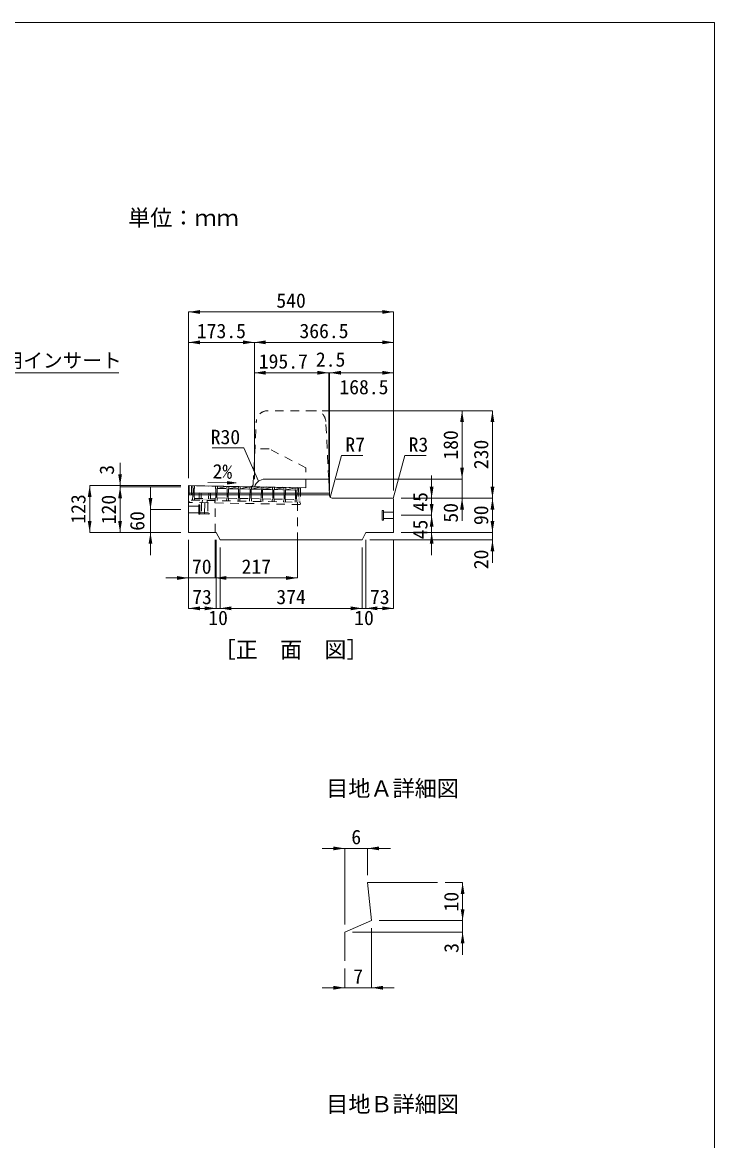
# Model space of a CAD drawing. Units: millimetres at full size; some dimension numbers follow another scale. Extents: x -36174 to -11409, y 24892 to 47415.
# Drawn here: x -16622 to -14800, y 27190 to 30133 of the extents above; entities that cross this region are included whole.
import ezdxf
from ezdxf.enums import TextEntityAlignment as Align

# ---------------------------------------------------------------- set-up
doc = ezdxf.new("R2010")
doc.units = ezdxf.units.MM
doc.header["$LTSCALE"] = 30
doc.linetypes.add('USER1', pattern=[1.35, 0.75, -0.6])
doc.linetypes.add('USER2', pattern=[2, 1, -1])
for name, color, linetype, lineweight in [('0_2', 7, 'Continuous', 13), ('側溝・本体', 7, 'Continuous', 9), ('寸法引出', 7, 'Continuous', 9), ('寸法線', 7, 'Continuous', 9), ('本体', 2, 'Continuous', 20), ('枠', 5, 'Continuous', 5), ('補助線', 8, 'Continuous', 9), ('ｲﾝｻｰﾄ', 3, 'USER1', 9), ('ｸﾞﾚｰﾁﾝｸﾞ', 7, 'USER1', 5)]:
    doc.layers.add(name, color=color, linetype=linetype, lineweight=lineweight)
doc.layers.add('ﾊｯﾁﾝｸﾞ', color=8, linetype='Continuous')
doc.styles.add('ＭＳ ゴシック', font='')
doc.styles.get('ＭＳ ゴシック').set_extended_font_data('MS Gothic')

# ---------------------------------------------------------------- blocks, each defined once
blk = doc.blocks.new('filled_arrow')
at = {"color": 0, "linetype": 'Continuous', "lineweight": -2}
blk.add_solid([(7.5, 1.25), (0, 0), (7.5, -1.25)], dxfattribs=at)

msp = doc.modelspace()

# ---------------------------------------------------------------- hatches: boundary and pattern name
at = {"layer": '寸法引出'}
msp.add_hatch(color=256, dxfattribs=at).paths.add_polyline_path([(-16081.79, 28924.53), (-16081.92, 28917.04), (-16059.35, 28920.39)])
at = {"layer": 'ﾊｯﾁﾝｸﾞ'}
for points in [[(-15889.46, 28907.56), (-15895.46, 28907.68), (-15896.22, 28869.69), (-15890.22, 28869.57)], [(-16138.78, 28879.04), (-16114.09, 28878.54), (-16114.18, 28874.05), (-16138.87, 28874.54), (-16169.17, 28875.15), (-16169.08, 28879.64)]]:
    msp.add_hatch(color=256, dxfattribs=at).paths.add_polyline_path(points)

# ---------------------------------------------------------------- linework, layer by layer
at = {"layer": '側溝・本体', "linetype": 'USER1'}
for p, q in [((-15853.2, 29110.46), (-15976.13, 29110.46)), ((-16014.33, 28917.23), (-16006.09, 29081.96)), ((-15815.67, 28930.46), (-15823.24, 29081.96)), ((-15972.37, 29010.36), (-16009.67, 29010.36)), ((-15875.48, 28960.36), (-15972.37, 29010.36)), ((-15875.48, 28908), (-15875.48, 28960.36)), ((-15875.48, 28908), (-16021.44, 28910.58)), ((-16114.67, 28790.46), (-16114.67, 28874.06)), ((-15897.58, 28869.71), (-15897.57, 28770.46))]:
    msp.add_line(p, q, dxfattribs=at)
at = {"layer": '側溝・本体', "color": 4, "lineweight": 5}
for p, q in [((-16184.67, 28893.46), (-15813.82, 28893.46)), ((-16184.67, 28889.46), (-15813.62, 28889.46))]:
    msp.add_line(p, q, dxfattribs=at)
at = {"layer": '側溝・本体', "linetype": 'USER1'}
for centre, radius, start, end in [((-15976.13, 29080.46), 30, 90, 177.1373), ((-15853.2, 29080.46), 30, 2.86194, 90), ((-16021.32, 28917.58), 7, 268.9861, 357.13558)]:
    msp.add_arc(centre, radius, start, end, dxfattribs=at)
at = {"layer": '寸法引出'}
msp.add_line((-16059.35, 28920.39), (-16133.37, 28921.68), dxfattribs=at)
at = {"layer": '寸法引出', "lineweight": 13}
msp.add_lwpolyline([(-16081.79, 28924.53), (-16081.92, 28917.04), (-16059.35, 28920.39)], close=True, dxfattribs=at)
at = {"layer": '寸法線'}
for p, q in [((-15644.66, 29370.46), (-16184.67, 29370.46)), ((-16184.67, 28933.46), (-16184.67, 29370.46)), ((-15644.66, 28900.46), (-15644.66, 29370.46)), ((-16011.32, 29290.46), (-16184.67, 29290.46)), ((-16184.67, 28933.46), (-16184.67, 29290.46)), ((-15644.66, 29290.46), (-16011.32, 29290.46)), ((-16011.32, 28930.4), (-16011.32, 29290.46)), ((-16011.32, 28930.4), (-16011.32, 29290.46)), ((-15644.66, 28900.46), (-15644.66, 29290.46)), ((-16011.32, 29210.46), (-15815.67, 29210.46)), ((-16011.32, 28930.4), (-16011.32, 29210.46)), ((-15875.67, 29210.46), (-15753.17, 29210.46)), ((-15815.67, 28950.46), (-15815.67, 29210.46)), ((-15815.67, 28950.46), (-15815.67, 29210.46)), ((-15813.17, 28900.46), (-15813.17, 29210.46)), ((-15813.17, 29210.46), (-15644.66, 29210.46)), ((-15813.17, 28900.46), (-15813.17, 29210.46)), ((-15644.66, 28900.46), (-15644.66, 29210.46)), ((-15833.2, 29110.46), (-15464.66, 29110.46)), ((-15833.2, 29110.46), (-15384.67, 29110.46)), ((-15464.66, 28930.46), (-15464.66, 29110.46)), ((-15384.67, 28880.46), (-15384.67, 29110.46)), ((-15464.66, 28990.46), (-15464.66, 28820.46)), ((-16364.67, 28973.46), (-16364.67, 28850.41)), ((-15795.67, 28930.46), (-15464.66, 28930.46)), ((-15795.67, 28930.46), (-15464.66, 28930.46)), ((-15544.66, 28775.46), (-15544.66, 28940.46)), ((-16444.67, 28913.46), (-16444.67, 28790.46)), ((-16204.67, 28913.46), (-16444.67, 28913.46)), ((-16204.67, 28913.46), (-16364.67, 28913.46)), ((-16364.67, 28910.41), (-16364.67, 28790.46)), ((-16204.67, 28910.41), (-16364.67, 28910.41)), ((-16204.67, 28910.41), (-16364.67, 28910.41)), ((-16284.67, 28730.46), (-16284.67, 28910.46)), ((-15624.66, 28880.46), (-15384.67, 28880.46)), ((-15624.66, 28880.46), (-15384.67, 28880.46)), ((-15624.66, 28880.46), (-15544.66, 28880.46)), ((-15624.66, 28880.46), (-15464.66, 28880.46)), ((-15544.66, 28730.46), (-15544.66, 28895.46)), ((-15384.67, 28880.46), (-15384.67, 28790.46)), ((-16204.67, 28850.46), (-16284.67, 28850.46)), ((-15384.67, 28710.46), (-15384.67, 28850.46)), ((-15624.66, 28835.46), (-15544.66, 28835.46)), ((-15624.66, 28835.46), (-15544.66, 28835.46)), ((-16204.67, 28790.46), (-16444.67, 28790.46)), ((-16204.67, 28790.46), (-16364.67, 28790.46)), ((-16204.67, 28790.46), (-16284.67, 28790.46)), ((-15897.57, 28790.46), (-15897.57, 28670.46)), ((-15624.67, 28790.46), (-15384.67, 28790.46)), ((-15624.66, 28790.46), (-15384.67, 28790.46)), ((-15624.66, 28790.46), (-15544.66, 28790.46)), ((-16184.67, 28770.46), (-16184.67, 28670.46)), ((-16184.67, 28770.46), (-16184.67, 28590.49)), ((-16114.67, 28770.46), (-16114.67, 28670.46)), ((-16114.67, 28770.46), (-16114.67, 28670.46)), ((-16111.67, 28770.46), (-16111.67, 28590.49)), ((-16111.67, 28770.46), (-16111.67, 28590.48)), ((-15717.66, 28770.46), (-15717.66, 28590.48)), ((-15717.66, 28770.46), (-15717.66, 28590.48)), ((-15707.66, 28770.46), (-15384.67, 28770.46)), ((-15644.67, 28770.46), (-15644.67, 28590.48)), ((-16101.67, 28750.46), (-16101.67, 28590.48)), ((-16101.67, 28750.46), (-16101.67, 28590.48)), ((-15727.66, 28750.46), (-15727.66, 28590.48)), ((-15727.66, 28750.46), (-15727.66, 28590.48)), ((-16244.67, 28670.46), (-16054.67, 28670.46)), ((-16114.67, 28670.46), (-15897.57, 28670.46)), ((-16184.67, 28590.49), (-16111.67, 28590.49)), ((-16171.67, 28590.48), (-16041.67, 28590.48)), ((-16101.67, 28590.48), (-15727.66, 28590.48)), ((-15787.66, 28590.48), (-15657.66, 28590.48)), ((-15717.66, 28590.48), (-15644.67, 28590.48)), ((-15833.12, 27958.76), (-15653.12, 27958.76)), ((-15773.12, 27758.65), (-15773.12, 27958.76)), ((-15713.12, 27888.65), (-15713.12, 27958.76)), ((-15509.43, 27868.65), (-15463.18, 27868.65)), ((-15463.18, 27868.65), (-15463.18, 27768.65)), ((-15463.18, 27828.65), (-15463.18, 27678.65)), ((-15683.12, 27768.65), (-15463.18, 27768.65)), ((-15683.12, 27768.65), (-15463.18, 27768.65)), ((-15753.12, 27738.65), (-15463.18, 27738.65)), ((-15703.12, 27748.65), (-15703.12, 27592.04)), ((-15773.12, 27642.93), (-15773.12, 27592.04)), ((-15833.12, 27592.04), (-15643.12, 27592.04))]:
    msp.add_line(p, q, dxfattribs=at)
for points in [[(-17197.21, 28855.18), (-16992.09, 29210.46), (-16368.28, 29210.46)], [(-16000.49, 28924.94), (-16038.66, 29012.45), (-16122.16, 29012.45)], [(-15811.33, 28882.39), (-15781.84, 28992.46), (-15725.75, 28992.46)], [(-15645.55, 28879.59), (-15615.3, 28992.46), (-15558.81, 28992.46)]]:
    msp.add_lwpolyline(points, dxfattribs=at)
at = {"layer": '本体'}
for p, q in [((-15983.02, 28930.46), (-15815.67, 28930.46)), ((-15813.5, 28887.11), (-15815.67, 28930.46)), ((-16184.67, 28790.46), (-16184.67, 28913.46)), ((-16011.32, 28910.4), (-16184.67, 28913.46)), ((-15647.66, 28880.46), (-15806.51, 28880.46)), ((-15644.66, 28877.46), (-15644.66, 28790.46)), ((-16111.67, 28790.46), (-16184.67, 28790.46)), ((-16111.67, 28790.46), (-16101.67, 28770.46)), ((-15717.67, 28790.46), (-15727.67, 28770.46)), ((-15644.66, 28790.46), (-15717.67, 28790.46)), ((-16101.67, 28770.46), (-15727.67, 28770.46)), ((-15713.12, 27868.65), (-15703.12, 27768.65)), ((-15703.12, 27768.65), (-15773.12, 27738.65)), ((-15773.12, 27738.65), (-15773.12, 27662.93))]:
    msp.add_line(p, q, dxfattribs=at)
at = {"layer": '本体', "color": 7}
msp.add_line((-15529.43, 27868.65), (-15713.12, 27868.65), dxfattribs=at)
at = {"layer": '本体'}
for centre, radius, start, end in [((-15983.02, 28900.46), 30, 90, 160.65095), ((-15806.51, 28887.46), 7, 182.86194, 270), ((-15647.66, 28877.46), 3, 0, 90)]:
    msp.add_arc(centre, radius, start, end, dxfattribs=at)
at = {"layer": '枠', "lineweight": 20}
for p in [(-20399.92, 30132.53), (-14799.92, 26272.53)]:
    msp.add_line(p, (-14799.92, 30132.53), dxfattribs=at)
at = {"layer": '補助線', "lineweight": 13}
for p, q in [((-16151.79, 28868.8), (-16131.79, 28868.4)), ((-16141.79, 28868.6), (-16142.39, 28838.6))]:
    msp.add_line(p, q, dxfattribs=at)
at = {"layer": 'ｲﾝｻｰﾄ', "linetype": 'USER2'}
for p, q in [((-16184.67, 28858.96), (-16157.67, 28858.96)), ((-16184.67, 28841.96), (-16157.67, 28841.96)), ((-16157.67, 28837.96), (-16157.67, 28862.96)), ((-16157.67, 28862.96), (-16154.67, 28862.96)), ((-16154.67, 28837.96), (-16154.67, 28862.96)), ((-15674.67, 28822.96), (-15674.67, 28847.96)), ((-15671.66, 28847.96), (-15674.67, 28847.96)), ((-15671.66, 28822.96), (-15671.66, 28847.96)), ((-15644.66, 28843.96), (-15671.66, 28843.96)), ((-16157.67, 28837.96), (-16154.67, 28837.96)), ((-15671.66, 28822.96), (-15674.67, 28822.96)), ((-15644.66, 28826.96), (-15671.66, 28826.96))]:
    msp.add_line(p, q, dxfattribs=at)
at = {"layer": 'ｲﾝｻｰﾄ'}
for p, q in [((-16154.83, 28841.85), (-16154.89, 28838.85)), ((-16154.83, 28841.85), (-16129.83, 28841.35)), ((-16150.29, 28868.77), (-16150.83, 28841.77)), ((-16150.29, 28868.77), (-16133.29, 28868.43)), ((-16133.29, 28868.43), (-16133.83, 28841.43)), ((-16129.83, 28841.35), (-16129.89, 28838.35)), ((-15644.66, 28826.96), (-15644.66, 28843.96)), ((-16154.89, 28838.85), (-16129.89, 28838.35))]:
    msp.add_line(p, q, dxfattribs=at)
at = {"layer": 'ｸﾞﾚｰﾁﾝｸﾞ'}
for p, q in [((-16182.4, 28913.42), (-16183.28, 28869.43)), ((-15889.46, 28907.56), (-16182.4, 28913.42)), ((-16176.4, 28913.3), (-16177.16, 28875.31)), ((-16173.41, 28913.24), (-16173.52, 28907.24)), ((-16173.52, 28907.24), (-16172.55, 28906.22)), ((-15898.46, 28907.74), (-16173.41, 28913.24)), ((-16172.55, 28906.22), (-16173.03, 28882.22)), ((-16169.55, 28906.16), (-16170.03, 28882.16)), ((-16168.53, 28907.14), (-16169.55, 28906.16)), ((-16168.41, 28913.14), (-16168.53, 28907.14)), ((-16113.42, 28912.04), (-16113.54, 28906.04)), ((-16113.54, 28906.04), (-16112.56, 28905.02)), ((-16112.56, 28905.02), (-16113.04, 28881.02)), ((-16109.56, 28904.96), (-16110.04, 28880.96)), ((-16108.54, 28905.94), (-16109.56, 28904.96)), ((-16108.42, 28911.94), (-16108.54, 28905.94)), ((-16108.54, 28905.94), (-16083.42, 28911.44)), ((-16108.54, 28905.94), (-16083.54, 28905.44)), ((-16083.42, 28911.44), (-16083.54, 28905.44)), ((-16083.54, 28905.44), (-16082.56, 28904.42)), ((-16082.56, 28904.42), (-16083.04, 28880.42)), ((-16079.56, 28904.36), (-16080.04, 28880.36)), ((-16078.54, 28905.34), (-16079.56, 28904.36)), ((-16078.42, 28911.34), (-16078.54, 28905.34)), ((-16078.54, 28905.34), (-16053.43, 28910.84)), ((-16078.54, 28905.34), (-16053.55, 28904.84)), ((-16053.43, 28910.84), (-16053.55, 28904.84)), ((-16053.55, 28904.84), (-16052.57, 28903.82)), ((-16052.57, 28903.82), (-16053.05, 28879.82)), ((-16049.57, 28903.76), (-16050.05, 28879.76)), ((-16048.55, 28904.74), (-16049.57, 28903.76)), ((-16048.43, 28910.74), (-16048.55, 28904.74)), ((-16048.55, 28904.74), (-16023.43, 28910.24)), ((-16048.55, 28904.74), (-16023.55, 28904.24)), ((-16023.43, 28910.24), (-16023.55, 28904.24)), ((-16023.55, 28904.24), (-16022.58, 28903.22)), ((-16022.58, 28903.22), (-16023.06, 28879.22)), ((-16019.58, 28903.16), (-16020.06, 28879.16)), ((-16018.56, 28904.14), (-16019.58, 28903.16)), ((-16018.44, 28910.14), (-16018.56, 28904.14)), ((-16018.56, 28904.14), (-15993.44, 28909.64)), ((-16018.56, 28904.14), (-15993.56, 28903.64)), ((-15993.44, 28909.64), (-15993.56, 28903.64)), ((-15993.56, 28903.64), (-15992.58, 28902.62)), ((-15992.58, 28902.62), (-15993.06, 28878.62)), ((-15989.58, 28902.56), (-15990.06, 28878.56)), ((-15988.56, 28903.54), (-15989.58, 28902.56)), ((-15988.44, 28909.54), (-15988.56, 28903.54)), ((-15988.56, 28903.54), (-15963.45, 28909.04)), ((-15988.56, 28903.54), (-15963.57, 28903.04)), ((-15963.45, 28909.04), (-15963.57, 28903.04)), ((-15963.57, 28903.04), (-15962.59, 28902.02)), ((-15962.59, 28902.02), (-15963.07, 28878.03)), ((-15959.59, 28901.96), (-15960.07, 28877.97)), ((-15958.57, 28902.94), (-15959.59, 28901.96)), ((-15958.45, 28908.94), (-15958.57, 28902.94)), ((-15958.57, 28902.94), (-15933.45, 28908.44)), ((-15958.57, 28902.94), (-15933.57, 28902.44)), ((-15933.45, 28908.44), (-15933.57, 28902.44)), ((-15933.57, 28902.44), (-15932.59, 28901.42)), ((-15932.59, 28901.42), (-15933.07, 28877.43)), ((-15929.59, 28901.36), (-15930.07, 28877.37)), ((-15928.57, 28902.34), (-15929.59, 28901.36)), ((-15928.45, 28908.34), (-15928.57, 28902.34)), ((-15928.57, 28902.34), (-15903.46, 28907.84)), ((-15928.57, 28902.34), (-15903.58, 28901.84)), ((-15903.46, 28907.84), (-15903.58, 28901.84)), ((-15903.58, 28901.84), (-15902.6, 28900.82)), ((-15902.6, 28900.82), (-15903.08, 28876.83)), ((-15899.6, 28900.76), (-15900.08, 28876.77)), ((-15898.58, 28901.74), (-15899.6, 28900.76)), ((-15898.46, 28907.74), (-15898.58, 28901.74)), ((-15895.46, 28907.68), (-15896.22, 28869.69)), ((-15889.46, 28907.56), (-15890.34, 28863.57)), ((-15890.34, 28863.57), (-16183.28, 28869.43)), ((-16177.16, 28875.31), (-15890.22, 28869.57)), ((-16174.16, 28875.25), (-16174.04, 28881.24)), ((-16174.04, 28881.24), (-16173.03, 28882.22)), ((-16169.05, 28881.14), (-16170.03, 28882.16)), ((-16169.17, 28875.15), (-16169.05, 28881.14)), ((-16169.08, 28879.64), (-16114.09, 28878.54)), ((-16156.28, 28894.39), (-16156.58, 28879.39)), ((-16156.28, 28894.39), (-16126.28, 28893.79)), ((-16151.28, 28894.29), (-16151.58, 28879.29)), ((-16148.29, 28868.73), (-16148.17, 28874.73)), ((-16148.29, 28868.73), (-16148.17, 28874.73)), ((-16135.29, 28868.47), (-16135.17, 28874.47)), ((-16135.29, 28868.47), (-16135.17, 28874.47)), ((-16131.28, 28893.89), (-16131.58, 28878.89)), ((-16126.28, 28893.79), (-16126.58, 28878.79)), ((-16115.18, 28874.07), (-16115.3, 28868.07)), ((-16115.18, 28874.07), (-16115.3, 28868.07)), ((-16114.18, 28874.05), (-16114.06, 28880.04)), ((-16114.06, 28880.04), (-16113.04, 28881.02)), ((-16110.04, 28880.96), (-16083.04, 28880.42)), ((-16109.06, 28879.94), (-16110.04, 28880.96)), ((-16109.18, 28873.95), (-16109.06, 28879.94)), ((-16084.18, 28873.45), (-16084.06, 28879.44)), ((-16084.06, 28879.44), (-16083.04, 28880.42)), ((-16079.06, 28879.34), (-16080.04, 28880.36)), ((-16080.04, 28880.36), (-16053.05, 28879.82)), ((-16079.18, 28873.35), (-16079.06, 28879.34)), ((-16054.19, 28872.85), (-16054.07, 28878.84)), ((-16054.07, 28878.84), (-16053.05, 28879.82)), ((-16049.07, 28878.74), (-16050.05, 28879.76)), ((-16050.05, 28879.76), (-16023.06, 28879.22)), ((-16049.19, 28872.75), (-16049.07, 28878.74)), ((-16024.19, 28872.25), (-16024.07, 28878.25)), ((-16024.07, 28878.25), (-16023.06, 28879.22)), ((-16019.08, 28878.15), (-16020.06, 28879.16)), ((-16020.06, 28879.16), (-15993.06, 28878.62)), ((-16019.2, 28872.15), (-16019.08, 28878.15)), ((-15994.2, 28871.65), (-15994.08, 28877.65)), ((-15994.08, 28877.65), (-15993.06, 28878.62)), ((-15989.08, 28877.55), (-15990.06, 28878.56)), ((-15990.06, 28878.56), (-15963.07, 28878.03)), ((-15989.2, 28871.55), (-15989.08, 28877.55)), ((-15964.21, 28871.05), (-15964.09, 28877.05)), ((-15964.09, 28877.05), (-15963.07, 28878.03)), ((-15960.07, 28877.97), (-15933.07, 28877.43)), ((-15959.09, 28876.95), (-15960.07, 28877.97)), ((-15959.21, 28870.95), (-15959.09, 28876.95)), ((-15934.21, 28870.45), (-15934.09, 28876.45)), ((-15934.09, 28876.45), (-15933.07, 28877.43)), ((-15930.07, 28877.37), (-15903.08, 28876.83)), ((-15929.09, 28876.35), (-15930.07, 28877.37)), ((-15929.21, 28870.35), (-15929.09, 28876.35)), ((-15904.22, 28869.85), (-15904.1, 28875.85)), ((-15904.1, 28875.85), (-15903.08, 28876.83)), ((-15899.1, 28875.75), (-15900.08, 28876.77)), ((-15899.22, 28869.75), (-15899.1, 28875.75))]:
    msp.add_line(p, q, dxfattribs=at)

# ---------------------------------------------------------------- block references
at = {"layer": '寸法線', "xscale": 4, "yscale": 4}
for p in [(-16184.67, 29370.46), (-16184.67, 29290.46), (-16011.32, 29290.46), (-16011.32, 29210.46), (-15813.17, 29210.46), (-15813.17, 29210.46), (-16114.67, 28670.46), (-16114.67, 28670.46), (-16184.67, 28590.49), (-16101.67, 28590.48), (-16101.67, 28590.48), (-15717.66, 28590.48), (-15713.12, 27958.76), (-15703.12, 27592.04)]:
    msp.add_blockref('filled_arrow', p, dxfattribs=at)
at = {"layer": '寸法線'}
for p, xscale, yscale, rotation in [((-15644.66, 29370.46), 4, 4, 180), ((-16011.32, 29290.46), 4, 4, 180), ((-15644.66, 29290.46), 4, 4, 180), ((-15815.67, 29210.46), 4, 4, 180), ((-15815.67, 29210.46), 4, 4, 180), ((-15644.66, 29210.46), 4, 4, 180), ((-15464.66, 29110.46), 4, 4, 270), ((-15384.67, 29110.46), 4, 4, 270), ((-15464.66, 28930.46), 4, 4, 90), ((-15464.66, 28930.46), 4, 4, 90), ((-16364.67, 28913.46), 4, 4, 90), ((-16444.67, 28913.46), 4, 4, 270), ((-16364.67, 28910.41), 4, 4, 270), ((-16364.67, 28910.41), 4, 4, 270), ((-16000.49, 28924.94), 0.2, 0.2, 113.6), ((-15544.66, 28880.46), 4, 4, 90), ((-15384.67, 28880.46), 4, 4, 90), ((-16284.67, 28850.46), 4, 4, 90), ((-15811.33, 28882.39), 0.2, 0.2, 75), ((-15645.55, 28879.59), 0.2, 0.2, 75), ((-15464.66, 28880.46), 4, 4, 270), ((-15384.67, 28880.46), 4, 4, 270), ((-15544.66, 28835.46), 4, 4, 90), ((-16444.67, 28790.46), 4, 4, 90), ((-16364.67, 28790.46), 4, 4, 90), ((-15544.66, 28835.46), 4, 4, 270), ((-15384.67, 28790.46), 4, 4, 90), ((-15384.67, 28790.46), 4, 4, 90), ((-16284.67, 28790.46), 4, 4, 270), ((-15544.66, 28790.46), 4, 4, 270), ((-15384.67, 28770.46), 4, 4, 270), ((-16184.67, 28670.46), 4, 4, 180), ((-15897.57, 28670.46), 4, 4, 180), ((-16111.67, 28590.48), 4, 4, 180), ((-15727.66, 28590.48), 4, 4, 180), ((-15727.66, 28590.48), 4, 4, 180), ((-15644.67, 28590.48), 4, 4, 180), ((-15773.12, 27958.76), 4, 4, 180), ((-15463.18, 27868.65), 4, 4, 270), ((-15463.18, 27768.65), 4, 4, 90), ((-15463.18, 27768.65), 4, 4, 90), ((-15463.18, 27738.65), 4, 4, 270), ((-15773.12, 27592.04), 4, 4, 180)]:
    msp.add_blockref('filled_arrow', p, dxfattribs=dict(at, xscale=xscale, yscale=yscale, rotation=rotation))

# ---------------------------------------------------------------- texts
at = {"layer": '0_2', "style": 'ＭＳ ゴシック'}
msp.add_text('単位：ｍｍ', height=42.72, dxfattribs=at).set_placement((-16197.93, 29618.31), align=Align.MIDDLE_CENTER)
msp.add_text('2%', height=37.98, rotation=359, dxfattribs=at).set_placement((-16095.35, 28950.89), align=Align.MIDDLE_CENTER)
msp.add_text('［正\u3000面\u3000図］', height=42.72, dxfattribs=at).set_placement((-15914.67, 28447.68), align=Align.BOTTOM_CENTER)
for s, p in [('目地Ａ詳細図', (-15822.43, 28082.5)), ('目地Ｂ詳細図', (-15822.3, 27251.48))]:
    msp.add_text(s, height=42.72, dxfattribs=at).set_placement(p, align=Align.BOTTOM_LEFT)
at = {"layer": '寸法線', "style": 'ＭＳ ゴシック'}
for s, p in [('540', (-15914.67, 29400.46)), ('173.5', (-16098, 29320.46)), ('366.5', (-15827.99, 29320.46)), ('195.7', (-15935.03, 29240.46)), ('2.5', (-15810.56, 29245.46)), ('168.5', (-15722.89, 29172.76)), ('70', (-16149.67, 28700.46)), ('217', (-16006.12, 28700.46)), ('73', (-16149.07, 28620.49)), ('374', (-15914.67, 28620.48)), ('73', (-15681.16, 28620.48)), ('10', (-16106.67, 28565.48)), ('10', (-15722.66, 28565.48)), ('6', (-15743.12, 27988.76)), ('7', (-15738.12, 27622.04))]:
    msp.add_text(s, height=37.98, dxfattribs=at).set_placement(p, align=Align.MIDDLE_CENTER)
for s, p in [('施工吊り上げ用インサート', (-16982.09, 29261.91)), ('R7', (-15771.84, 29040.46)), ('R3', (-15605.3, 29040.46))]:
    msp.add_text(s, height=37.98, dxfattribs=at).set_placement(p, align=Align.TOP_LEFT)
msp.add_text('R30', height=37.98, dxfattribs=at).set_placement((-16048.66, 29060.45), align=Align.TOP_RIGHT)
for s, p in [('180', (-15494.66, 29020.46)), ('230', (-15414.67, 28995.46)), ('3', (-16399.67, 28955.05)), ('123', (-16474.67, 28851.96)), ('120', (-16394.67, 28850.44)), ('45', (-15574.66, 28870.61)), ('60', (-16319.67, 28820.46)), ('50', (-15494.66, 28841.87)), ('90', (-15414.67, 28835.46)), ('45', (-15574.66, 28798.02)), ('20', (-15414.67, 28719.27)), ('10', (-15493.18, 27818.65)), ('3', (-15492.79, 27696.83))]:
    msp.add_text(s, height=37.98, rotation=90, dxfattribs=at).set_placement(p, align=Align.MIDDLE_CENTER)

doc.saveas('drawing.dxf')
